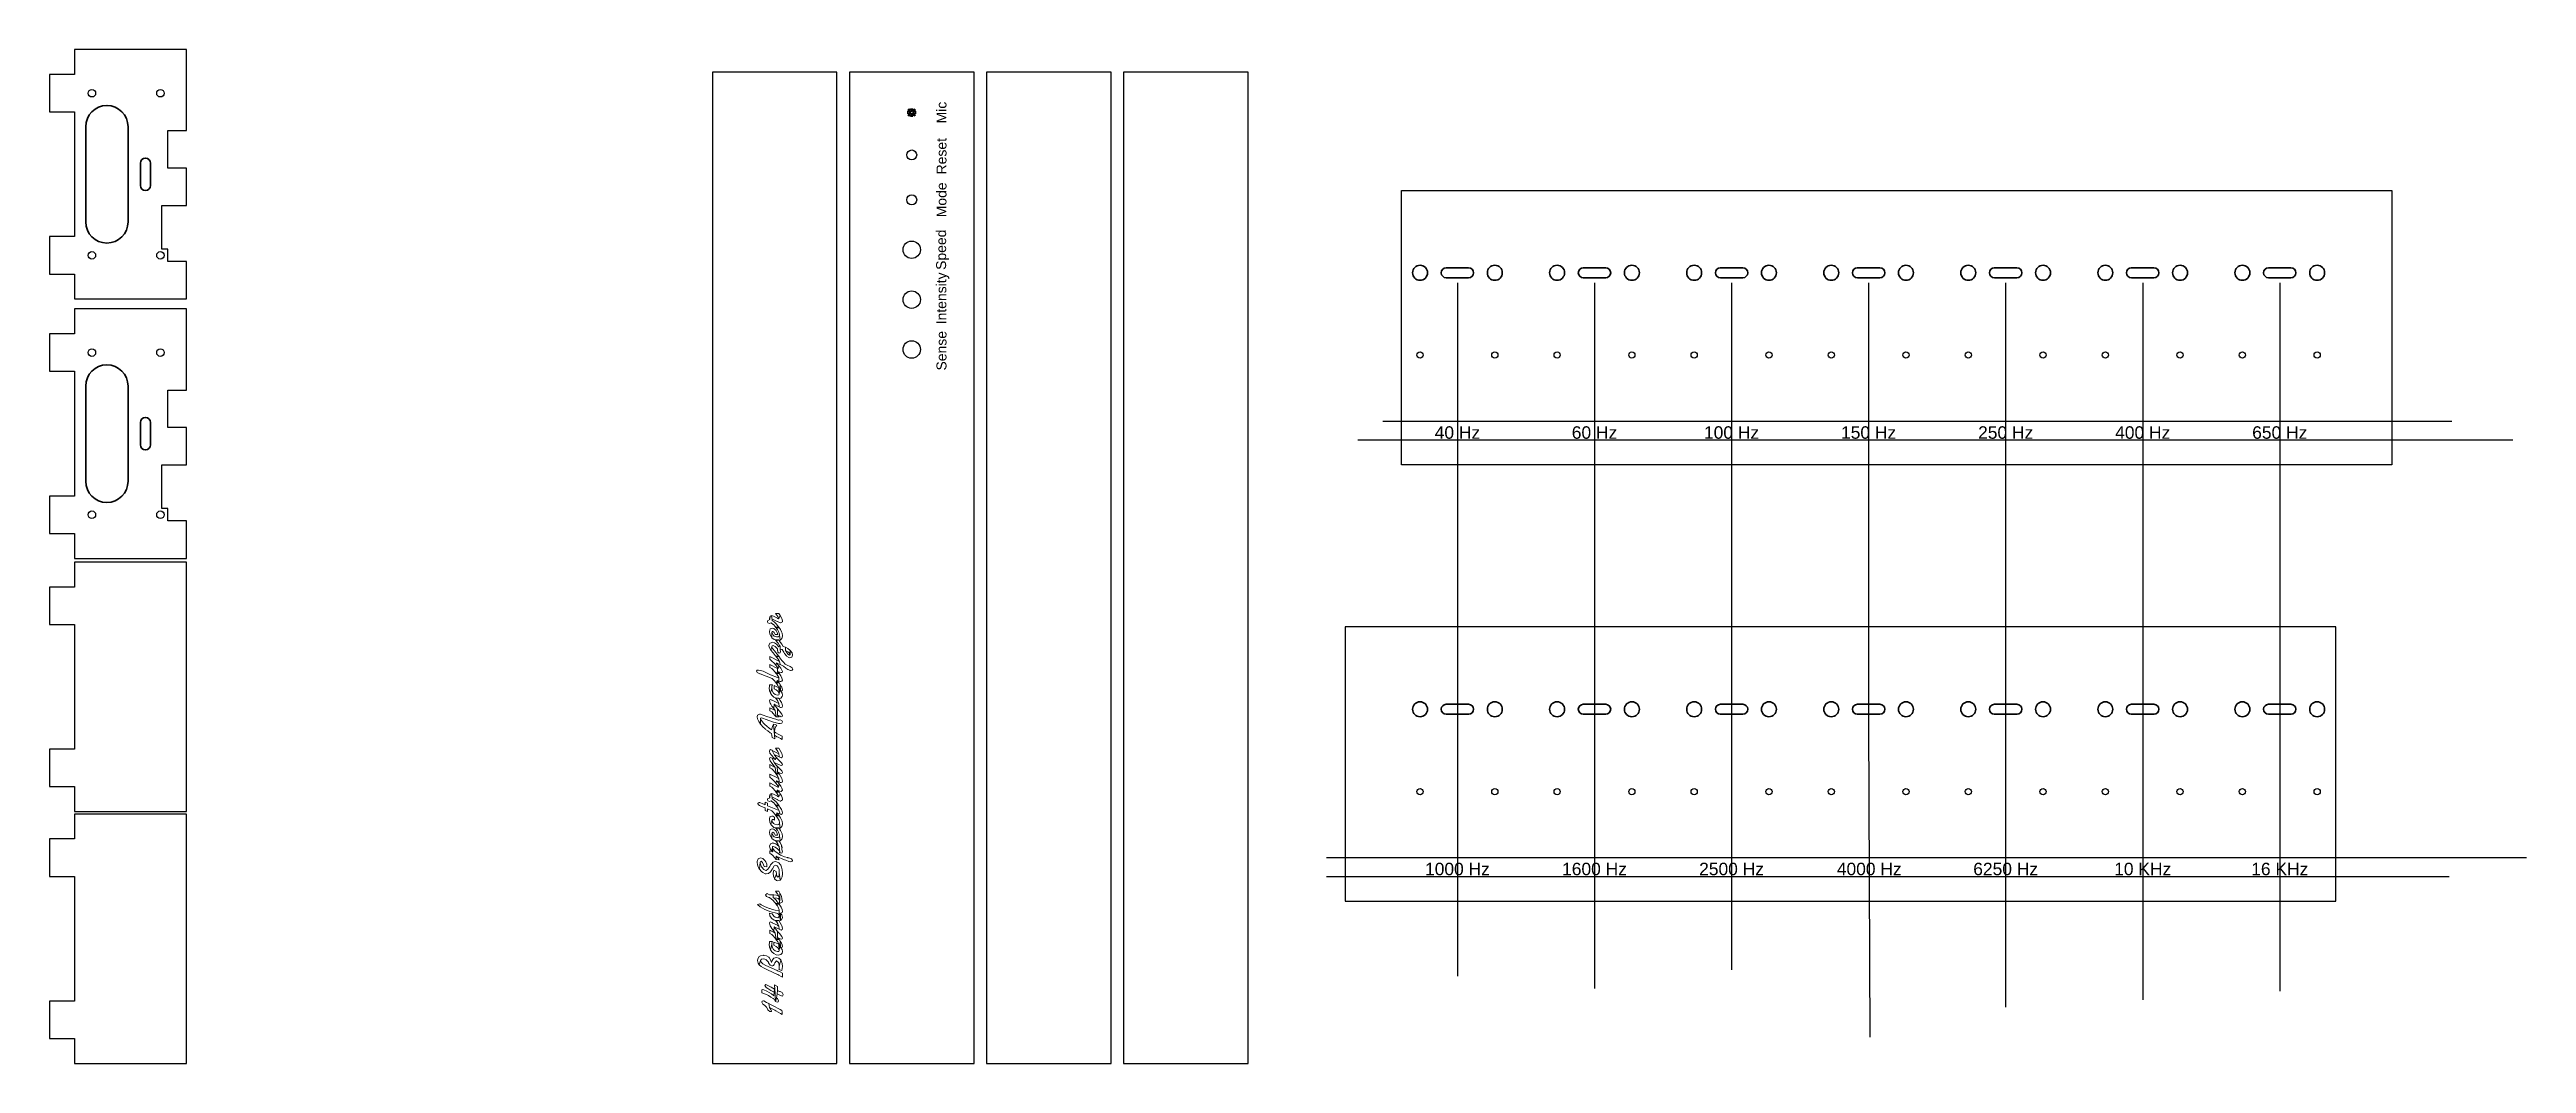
# Model space of a CAD drawing. Header units: inches. Extents: x 0 to 994, y 0 to 407.
import ezdxf

# ---------------------------------------------------------------- set-up
doc = ezdxf.new("R2010")
doc.units = ezdxf.units.IN
doc.header["$MEASUREMENT"] = 0
for name, color, linetype in [('freelijnen', 94, 'Continuous'), ('Graveren', 21, 'Continuous'), ('hulp', 210, 'Continuous')]:
    doc.layers.add(name, color=color, linetype=linetype)
doc.styles.get("Standard").update_dxf_attribs({"font": 'arial.ttf'})

msp = doc.modelspace()

# ---------------------------------------------------------------- linework, layer by layer
at = {"layer": 'freelijnen'}
for p, q in [((344.5, 381.75), (345.5, 381.25)), ((344.5, 380.75), (344.5, 381.75)), ((345.5, 381.25), (344.5, 380.75))]:
    msp.add_line(p, q, dxfattribs=at)
at = {"layer": 'freelijnen', "lineweight": 0}
msp.add_line((288.9, 60.23), (288.9, 60.23), dxfattribs=at)
at = {"layer": 'freelijnen'}
for points in [[(55, 375.3), (55, 376.06), (55, 406.5), (10, 406.5), (10, 406.5), (10, 396.5), (0, 396.5), (0, 381.5), (10, 381.5), (10, 331.5), (0, 331.5), (0, 316.5), (10, 316.5), (10, 306.5), (10, 306.5), (55, 306.5), (55, 314), (55, 321.5), (47.5, 321.5), (47.5, 326.5), (45, 326.5), (45, 344), (55, 344), (55, 351.5), (55, 359), (47.5, 359), (47.5, 374), (55, 374), (55, 375.5)], [(55, 271.3), (55, 272.06), (55, 302.5), (10, 302.5), (10, 302.5), (10, 292.5), (0, 292.5), (0, 277.5), (10, 277.5), (10, 227.5), (0, 227.5), (0, 212.5), (10, 212.5), (10, 202.5), (10, 202.5), (55, 202.5), (55, 210), (55, 217.5), (47.5, 217.5), (47.5, 222.5), (45, 222.5), (45, 240), (55, 240), (55, 247.5), (55, 255), (47.5, 255), (47.5, 270), (55, 270), (55, 271.5)]]:
    msp.add_lwpolyline(points, dxfattribs=at)
for points in [[(316, 0), (316, 397.5), (266, 397.5), (266, 0)], [(371, 0), (371, 397.5), (321, 397.5), (321, 0)], [(426, 0), (426, 397.5), (376, 397.5), (376, 0)], [(481, 0), (481, 397.5), (431, 397.5), (431, 0)], [(346.5, 382.75), (346, 381.75), (345.5, 382.75)], [(346.5, 379.75), (346, 380.75), (345.5, 379.75)], [(347.5, 380.75), (346.5, 381.25), (347.5, 381.75)], [(940, 350), (940, 240), (542.5, 240), (542.5, 350)], [(0, 111), (10, 111), (10, 101), (10, 101), (55, 101), (55, 201), (10, 201), (10, 201), (10, 191), (0, 191), (0, 176), (10, 176), (10, 126), (0, 126)], [(520, 175), (520, 65), (917.5, 65), (917.5, 175)], [(0, 10), (10, 10), (10, 0), (10, 0), (55, 0), (55, 100), (10, 100), (10, 100), (10, 90), (0, 90), (0, 75), (10, 75), (10, 25), (0, 25)]]:
    msp.add_lwpolyline(points, close=True, dxfattribs=at)
msp.add_lwpolyline([(345.55, 381.47), (345, 381.75), (345.17, 381.92), (344.5, 382.25), (345, 382.75), (345.33, 382.08), (345.5, 382.25), (345.78, 381.7, -0.116434), (346, 381.75, -0.116434), (346.22, 381.7), (346.5, 382.25), (346.67, 382.08), (347, 382.75), (347.5, 382.25), (346.83, 381.92), (347, 381.75), (346.45, 381.47, -0.116434), (346.5, 381.25, -0.116434), (346.45, 381.03), (347, 380.75), (346.83, 380.58), (347.5, 380.25), (347, 379.75), (346.67, 380.42), (346.5, 380.25), (346.22, 380.8, -0.116434), (346, 380.75, -0.116434), (345.78, 380.8), (345.5, 380.25), (345.33, 380.42), (345, 379.75), (344.5, 380.25), (345.17, 380.58), (345, 380.75), (345.55, 381.03, -0.116434), (345.5, 381.25, -0.116434)], format="xyb", close=True, dxfattribs=at)
at = {"layer": 'freelijnen', "lineweight": 0}
for points in [[(288.28, 176.7), (288.86, 176.44), (289.18, 176.51), (289.58, 176.7), (290.46, 176.01), (290.49, 175.97), (291.22, 175.17), (291.58, 174.7), (292.78, 174.66), (292.13, 175.61), (291.54, 176.22), (290.75, 177.02), (290.02, 177.57), (290.02, 177.71), (290.02, 177.86), (289.69, 179.6), (289.15, 179.38), (289, 177.93), (288.13, 177.5), (288.06, 177.2)], [(288.97, 178.29), (288.97, 178.04), (289, 177.93), (289.15, 179.38), (288.97, 178.48)], [(290.02, 177.86), (290.02, 178.08), (290.16, 178.11), (290.46, 178.04), (291.94, 177.2), (292.02, 177.17), (292.13, 177.13), (293.25, 176.62), (293.4, 176.59), (294.09, 177.1), (294.12, 177.42), (293.83, 178.44), (293.72, 178.62), (293.22, 179.57), (292.67, 178.37), (292.53, 178.29), (292.31, 178.4), (292.13, 178.51), (290.49, 179.35), (289.69, 179.6)], [(291.87, 179.78), (292.31, 179.13), (292.67, 178.37), (293.22, 179.57), (292.63, 180.4), (291.36, 180.44)], [(288.89, 173.17), (288.89, 173.17), (289.18, 174.23), (290.02, 174.55), (290.67, 174.37), (291.54, 173.57), (291.94, 172.74), (292.21, 171.93), (291.2, 171.92), (290.82, 172.81), (290.24, 173.21), (289.98, 173.14), (289.91, 172.85), (289.87, 170.7), (289.55, 171.14), (289.07, 172.08)], [(290.75, 170.01), (291.76, 169.65), (292.2, 169.61), (293.25, 169.76), (292.96, 171.83), (292.78, 171.25), (292.34, 171.03), (291.69, 171.03), (291.69, 171.03), (291.22, 171.14), (290.85, 171.32), (290.56, 171.61), (290.35, 171.9), (289.91, 172.85), (289.87, 170.7)], [(292.09, 173.97), (292.53, 173.21), (292.93, 172.08), (292.96, 171.83), (293.25, 169.76), (293.87, 170.38), (294.12, 171.36), (294.12, 171.47), (293.94, 172.56), (293.76, 173.03), (293.29, 173.94), (292.63, 174.92), (291.36, 174.95)], [(292.05, 168.92), (292.34, 168.56), (293, 167.62), (293.22, 167.25), (293.22, 165.84), (293.8, 165.98), (293.87, 165.98), (294.01, 165.94), (294.63, 164.89), (295, 164.35), (295.69, 163.4), (295.76, 163.33), (296.7, 162.71), (297.14, 162.6), (297.9, 162.89), (298.19, 163.73), (297.97, 164.67), (297.25, 165.62), (297.17, 163.95), (296.92, 163.69), (296.34, 164.06), (295.61, 165.11), (295.32, 165.58), (295.32, 166.89), (294.41, 167.18), (293.83, 168.09), (293.4, 168.74), (293, 169.29), (292.63, 169.79), (291.36, 169.83)], [(288.89, 166.63), (289.44, 165.69), (289.84, 167.07), (289.95, 167.4), (290.35, 167.54), (291.22, 167.18), (292.02, 166.42), (292.09, 166.31), (292.09, 166.2), (292.31, 164.89), (292.85, 164.53), (293.25, 164.67), (293.36, 165.11), (293.22, 165.84), (293.22, 167.25), (292.93, 167.22), (292.63, 167.07), (291.76, 168.09), (290.93, 168.67), (290.24, 168.85), (289.18, 168.56), (289.11, 168.49), (288.71, 167.54), (288.71, 167.4)], [(289, 162.02), (289.91, 161.22), (290.75, 160.42), (291.44, 159.7), (291.69, 160.57), (292.31, 160.28), (293.14, 159.91), (293, 161.19), (289, 163.15)], [(289, 158.79), (289.84, 158.39), (290.38, 157.81), (291.07, 157.01), (291.58, 156.39), (292.78, 156.36), (292.49, 156.79), (292.16, 157.19), (292.16, 158.35), (289, 159.95)], [(290.35, 164.56), (291.15, 163.62), (291.58, 163.11), (292.78, 163.08), (292.09, 163.95), (292.02, 164.09), (291.29, 164.93), (291, 165.29), (290.09, 166.42), (289.84, 167.07), (289.44, 165.69)], [(291.84, 162.75), (292.34, 162.02), (292.82, 161.44), (293, 161.19), (293.14, 159.91), (293.94, 159.52), (294.52, 159.26), (295.43, 158.46), (296.23, 157.95), (297.32, 157.52), (297.61, 157.48), (298.08, 157.63), (298.26, 158.03), (298.01, 158.57), (297.28, 159.12), (296.05, 159.7), (295.21, 160.02), (294.49, 160.86), (294.01, 161.44), (293.4, 162.28), (292.67, 163.26), (292.63, 163.33), (291.36, 163.37)], [(292.31, 158.61), (292.42, 158.32), (292.71, 159.44), (291.98, 160.28), (291.69, 160.57), (291.44, 159.7)], [(292.09, 165.8), (292.31, 164.89), (292.09, 166.2), (292.09, 165.94)], [(292.16, 157.19), (292.96, 156.83), (293.58, 156.68), (293.94, 156.79), (294.09, 157.12), (293.91, 157.63), (293.47, 158.43), (292.78, 159.33), (292.71, 159.44), (292.42, 158.32), (292.38, 158.28), (292.2, 158.35), (292.16, 158.35)], [(295.32, 165.58), (296.34, 165), (296.63, 164.75), (297.17, 163.95), (297.25, 165.62), (297.14, 165.73), (296.3, 166.38), (295.32, 166.89)], [(284.03, 156.75), (285.01, 156.25), (285.12, 156.21), (290.06, 154.32), (290.75, 153.56), (291.47, 152.69), (291.58, 152.58), (292.02, 153.56), (292.71, 153.27), (292.67, 154.68), (292.53, 154.61), (292.2, 154.68), (292.16, 154.72), (289.33, 155.74), (288.28, 156.32), (287.66, 156.65), (286.6, 157.12), (286.35, 157.23), (285.3, 157.59), (284.5, 157.74), (283.92, 157.63), (283.74, 157.3)], [(288.93, 149.45), (289.29, 148.44), (289.8, 150.58), (289.87, 151.16), (290.09, 151.74), (288.97, 151.74), (288.86, 151.02), (288.82, 150.58)], [(289.84, 147.6), (290.67, 146.84), (291.65, 146.4), (292.34, 146.29), (293.43, 146.48), (294.01, 147.09), (294.12, 147.71), (293.98, 148.47), (293.4, 149.34), (293.22, 151.92), (292.85, 148.04), (292.67, 147.75), (292.16, 147.64), (291.15, 147.93), (290.49, 148.51), (289.98, 149.45), (289.8, 150.58), (289.29, 148.44)], [(290.78, 150.23), (291.65, 149.74), (292.27, 149.2), (292.85, 148.26), (292.67, 150.76), (292.63, 150.73), (292.42, 150.8), (292.13, 150.87), (290.78, 151.48)], [(291.87, 156.03), (292.31, 155.37), (292.67, 154.68), (292.71, 153.27), (293.07, 153.12), (293.43, 153.09), (293.91, 153.23), (294.09, 153.63), (293.91, 154.43), (293.43, 155.41), (292.63, 156.61), (292.63, 156.61), (291.36, 156.68)], [(291.87, 152.18), (292.31, 151.52), (292.67, 150.76), (292.85, 148.26), (292.85, 148.04), (293.22, 151.92), (292.63, 152.8), (291.36, 152.83)], [(292.78, 152.54), (292.45, 153.01), (292.02, 153.56), (291.58, 152.58)], [(293.4, 149.34), (293.51, 149.34), (293.98, 149.42), (294.12, 149.82), (293.83, 150.83), (293.72, 151.02), (293.22, 151.92)], [(284.17, 138.12), (284.61, 137.14), (285.3, 136.09), (285.33, 138.45), (285.52, 138.56), (286.17, 138.38), (287.55, 137.87), (288.64, 137.5), (289.4, 137.25), (290.49, 136.89), (291.18, 136.7), (292.49, 136.34), (292.49, 136.34), (292.56, 136.34), (292.93, 136.27), (293.14, 136.23), (293.83, 136.41), (294.09, 136.96), (293.83, 137.54), (293.22, 137.76), (293.03, 137.72), (292.67, 137.69), (292.6, 137.69), (292.56, 137.65), (291.51, 137.98), (290.42, 138.3), (290.35, 138.3), (289.29, 138.67), (288.2, 139.03), (287.91, 139.14), (286.35, 139.68), (285.37, 140.01), (284.97, 140.08), (284.17, 139.68), (284.03, 139.03)], [(289.18, 144.44), (289.44, 144.01), (289.91, 143.24), (290.6, 142.3), (290.75, 144.01), (292.74, 143.02), (292.67, 144.44), (292.53, 144.4), (292.38, 144.48), (292.13, 144.59), (290.06, 145.6), (289.95, 145.68), (289.84, 145.71), (289.29, 145.93), (289, 145.79), (288.89, 145.39)], [(289, 141.32), (289.84, 140.95), (290.38, 140.34), (291.07, 139.54), (291.58, 138.96), (291.22, 141.5), (289, 142.63)], [(291.22, 141.5), (291.58, 138.96), (292.78, 138.92), (292.2, 139.68), (292.16, 142.15), (291.73, 142.66), (291.04, 143.61), (290.75, 144.01), (290.6, 142.3)], [(291.87, 145.86), (292.31, 145.2), (292.67, 144.44), (292.74, 143.02), (293.29, 142.77), (293.62, 142.7), (293.98, 142.88), (294.12, 143.39), (293.87, 144.4), (293.72, 144.66), (293.25, 145.57), (292.63, 146.48), (291.36, 146.51)], [(292.2, 139.68), (293.25, 139.17), (293.65, 139.03), (293.98, 139.14), (294.16, 139.43), (293.83, 140.08), (292.89, 141.24), (292.16, 142.15)], [(285.59, 135.76), (286.31, 134.96), (287.15, 134.16), (287.37, 133.94), (288.2, 133.29), (289.15, 132.6), (289.73, 132.24), (289.8, 131.47), (289.95, 130.64), (291.11, 130.2), (290.89, 131.55), (290.56, 136.09), (290.09, 135.14), (289.8, 134.09), (289.77, 133.69), (288.75, 134.42), (287.88, 135.18), (287.08, 135.91), (286.57, 136.41), (285.7, 137.54), (285.33, 138.34), (285.33, 138.45), (285.3, 136.09)], [(290.89, 131.55), (290.93, 133), (291.07, 134.09), (291.44, 135.11), (291.8, 135.65), (291.15, 135.87), (290.56, 136.09)], [(291.87, 131), (292.34, 130.75), (293.32, 130.24), (294.01, 129.91), (294.01, 131.26), (293, 131.76), (292.45, 132.06), (291.44, 132.6), (290.93, 132.89), (290.93, 133), (290.89, 131.55)], [(289.11, 124.46), (289.77, 123.56), (289.84, 123.48), (291.25, 121.81), (291.69, 122.68), (290.96, 123.56), (290.75, 123.88), (290.06, 125.48), (289.95, 125.55), (289.84, 125.59), (289.29, 125.81), (289, 125.66), (288.89, 125.26)], [(289.15, 121.3), (289.84, 120.32), (291.22, 118.65), (291.58, 116.11), (292.78, 116.07), (292.2, 116.87), (292.02, 119.23), (291.65, 119.63), (290.89, 120.54), (290.75, 120.72), (290.06, 122.36), (289.95, 122.39), (289.33, 122.61), (289, 122.47), (288.89, 122.14)], [(289, 118.51), (289.84, 118.11), (290.38, 117.53), (291.07, 116.73), (291.58, 116.11), (291.22, 118.65), (289, 119.81)], [(290.75, 123.88), (292.74, 122.87), (292.67, 124.32), (292.53, 124.25), (292.13, 124.43), (290.06, 125.48)], [(290.75, 120.72), (292.56, 119.85), (293.62, 119.41), (293.94, 119.56), (294.09, 119.89), (293.69, 120.5), (292.85, 121.41), (292.05, 122.28), (291.69, 122.68), (291.25, 121.81), (290.06, 122.36)], [(292.05, 125.44), (292.31, 125.08), (292.67, 124.32), (292.74, 122.87), (293.29, 122.65), (293.62, 122.57), (293.98, 122.76), (294.12, 123.26), (293.87, 124.28), (293.72, 124.54), (293.25, 125.44), (292.63, 126.35), (291.36, 126.39)], [(289, 114.77), (289.95, 113.97), (290.75, 113.2), (291.47, 112.4), (291.51, 112.33), (291.69, 113.31), (292.74, 112.88), (292.67, 114.29), (292.53, 114.22), (292.38, 114.33), (292.13, 114.44), (289, 116.04)], [(289, 111.17), (289.84, 110.77), (290.38, 110.19), (291.07, 109.39), (291.58, 108.81), (292.2, 109.53), (293.07, 109.17), (293.54, 109.06), (294.12, 109.5), (293.87, 110.41), (293.47, 111.17), (292.85, 112.04), (292.53, 110.73), (292.49, 110.7), (292.27, 110.77), (289, 112.48)], [(291.87, 115.71), (292.31, 115.06), (292.67, 114.29), (292.74, 112.88), (293.25, 112.69), (293.62, 112.59), (293.98, 112.77), (294.12, 113.2), (293.87, 114.22), (293.72, 114.51), (293.22, 115.42), (292.63, 116.33), (291.36, 116.36)], [(292.38, 111.21), (292.53, 110.73), (292.85, 112.04), (292.09, 112.91), (291.69, 113.31), (291.51, 112.33)], [(292.78, 108.77), (292.2, 109.53), (291.58, 108.81)], [(292.2, 116.87), (293.25, 116.33), (293.65, 116.22), (293.98, 116.33), (294.16, 116.58), (293.83, 117.27), (292.85, 118.36), (292.85, 118.4), (292.02, 119.23)], [(284.35, 103.8), (284.86, 103.4), (285.77, 102.96), (286.79, 102.6), (287.15, 102.45), (287.15, 101.36), (288.06, 101), (288.06, 102.09), (289.84, 101.29), (290.35, 100.74), (291.04, 99.95), (291.58, 99.33), (291.87, 100.45), (292.6, 100.16), (293.18, 99.95), (292.63, 101.58), (292.49, 101.51), (292.13, 101.62), (288.06, 103.32), (288.06, 104.34), (287.15, 104.74), (287.15, 103.72), (286.79, 103.9), (286.31, 104.09), (285.08, 104.59), (284.83, 104.67), (284.21, 104.2)], [(288.28, 105.29), (288.86, 105.07), (289.18, 105.1), (289.58, 105.32), (290.46, 104.59), (290.49, 104.56), (291.22, 103.76), (291.58, 103.32), (292.78, 103.25), (292.13, 104.2), (291.54, 104.85), (290.75, 105.61), (290.02, 106.19), (290.02, 106.34), (290.02, 106.45), (289.69, 108.23), (289.15, 107.97), (289, 106.52), (288.13, 106.12), (288.06, 105.79)], [(288.97, 106.92), (288.97, 106.67), (289, 106.52), (289.15, 107.97), (288.97, 107.1)], [(290.02, 106.45), (290.02, 106.67), (290.16, 106.74), (290.46, 106.63), (291.94, 105.83), (292.02, 105.79), (292.13, 105.72), (293.25, 105.21), (293.4, 105.18), (294.09, 105.72), (294.12, 106.05), (293.83, 107.06), (293.72, 107.25), (293.22, 108.15), (292.67, 106.99), (292.53, 106.92), (292.31, 107.03), (292.13, 107.1), (290.49, 107.97), (289.69, 108.23)], [(291.87, 108.41), (292.31, 107.75), (292.67, 106.99), (293.22, 108.15), (292.63, 108.99), (291.36, 109.06)], [(291.87, 102.92), (292.27, 102.31), (292.63, 101.58), (293.18, 99.95), (293.54, 99.87), (293.98, 100.05), (294.12, 100.53), (293.83, 101.58), (293.72, 101.76), (293.22, 102.67), (292.63, 103.51), (291.36, 103.54)], [(292.2, 98.42), (292.74, 97.44), (292.96, 96.6), (292.96, 96.46), (293.25, 94.39), (293.87, 94.97), (294.12, 95.99), (294.12, 96.1), (293.94, 97.18), (293.76, 97.66), (293.29, 98.53), (292.63, 99.55), (291.36, 99.58)], [(292.78, 99.29), (292.42, 99.8), (291.87, 100.45), (291.58, 99.33)], [(289, 96.79), (289.47, 95.8), (289.8, 97.4), (290.16, 97.8), (290.49, 97.77), (290.93, 97.58), (290.93, 98.78), (290.64, 98.93), (290.24, 99.07), (289.84, 99.11), (289.11, 98.82), (288.86, 97.88)], [(288.89, 92.68), (288.89, 92.68), (289.18, 93.73), (290.02, 94.06), (290.67, 93.88), (291.54, 93.08), (291.94, 92.25), (292.2, 91.48), (291.18, 91.48), (290.82, 92.32), (290.24, 92.72), (289.98, 92.64), (289.91, 92.35), (289.87, 90.21), (289.55, 90.65), (289.07, 91.59)], [(289.84, 95.37), (290.71, 94.64), (291.73, 94.28), (292.2, 94.24), (293.25, 94.39), (292.96, 96.46), (292.71, 95.8), (292.02, 95.62), (291, 95.91), (290.53, 96.24), (289.84, 97.15), (289.8, 97.4), (289.47, 95.8)], [(290.75, 89.52), (291.76, 89.16), (292.2, 89.12), (293.25, 89.3), (292.96, 91.34), (292.78, 90.76), (292.34, 90.54), (291.69, 90.54), (291.69, 90.54), (291.22, 90.65), (290.85, 90.86), (290.56, 91.12), (290.35, 91.41), (289.91, 92.35), (289.87, 90.21)], [(292.09, 93.48), (292.53, 92.72), (292.93, 91.63), (292.96, 91.34), (293.25, 89.3), (293.87, 89.88), (294.12, 90.86), (294.12, 90.97), (293.94, 92.06), (293.76, 92.54), (293.29, 93.44), (292.63, 94.42), (291.36, 94.46)], [(284.13, 79.6), (284.21, 79.28), (284.68, 78.26), (284.93, 77.86), (285.22, 80.66), (285.3, 81.02), (285.52, 81.13), (286.17, 80.55), (286.57, 79.6), (286.75, 78.99), (287.8, 78.81), (287.84, 79.86), (287.44, 80.84), (287.11, 81.35), (286.28, 82.18), (285.37, 82.44), (284.39, 82.07), (284.35, 82), (283.99, 81.02), (283.95, 80.69)], [(285.66, 76.95), (286.21, 76.52), (287.22, 76.04), (287.62, 76.01), (288.53, 76.19), (289.33, 76.81), (289.91, 77.64), (289.98, 77.82), (290.09, 78.01), (290.82, 79.17), (291.47, 79.53), (291.47, 79.53), (292.02, 79.28), (292.45, 78.66), (292.74, 77.72), (292.85, 76.59), (292.85, 76.52), (293.22, 73.5), (293.62, 73.97), (293.98, 74.85), (294.12, 76.04), (294.12, 76.3), (294.05, 77.57), (293.8, 78.66), (293.43, 79.53), (293.4, 79.64), (292.63, 80.48), (291.69, 80.88), (291.36, 80.91), (290.31, 80.69), (290.2, 80.62), (289.47, 79.82), (289.33, 79.57), (289.18, 79.31), (289, 78.91), (288.31, 77.82), (287.59, 77.39), (287.48, 77.39), (286.6, 77.79), (285.91, 78.66), (285.77, 78.88), (285.37, 79.86), (285.22, 80.66), (284.93, 77.86)], [(289.22, 86.03), (289.84, 85.16), (290.09, 86.69), (290.16, 86.94), (290.42, 87.01), (291.22, 86.72), (292.16, 86.03), (292.85, 85.34), (293.03, 84.76), (292.85, 86.98), (291.98, 87.7), (291.51, 88), (290.46, 88.36), (290.27, 88.39), (289.29, 88.03), (288.89, 87.05)], [(289, 84.22), (289.51, 84), (290.2, 83.31), (290.89, 82.51), (291.58, 81.71), (291.65, 83.09), (292.85, 82.55), (293.94, 82.07), (294.89, 81.67), (295.43, 81.46), (296.74, 80.98), (297.5, 80.84), (298.01, 81.02), (298.19, 81.38), (297.72, 81.97), (296.67, 82.37), (296.34, 82.47), (296.09, 82.55), (295, 82.87), (294.6, 83.02), (293.54, 83.45), (293.29, 83.56), (292.34, 84.11), (291.44, 84.84), (291.07, 85.16), (290.24, 86.22), (290.2, 84.8), (289, 85.23)], [(290.2, 84.8), (290.24, 86.22), (290.09, 86.69), (289.84, 85.16)], [(292.05, 88.43), (292.31, 88.03), (292.82, 87.01), (292.85, 86.98), (293.03, 84.76), (293.1, 84.4), (293.37, 84.37), (293.87, 84.25), (294.12, 84.87), (293.87, 85.78), (293.69, 87.6), (293.65, 87.7), (293.14, 88.58), (292.63, 89.3), (291.36, 89.38)], [(292.78, 81.67), (292.34, 82.33), (291.65, 83.09), (291.58, 81.71)], [(293.1, 84.4), (293.03, 84.76), (293, 84.58), (293, 84.42)], [(293.87, 85.78), (293.91, 86.22), (293.94, 86.54), (293.69, 87.6)], [(290.56, 75.06), (290.93, 74.12), (290.96, 74.05), (291.73, 76.08), (291.65, 77.01), (290.6, 77.43), (290.46, 76.34), (290.46, 76.26)], [(291.76, 73.28), (292.27, 73.18), (293.22, 73.5), (292.85, 76.52), (292.74, 75.35), (292.67, 75.14), (292.27, 74.63), (291.87, 75.03), (291.73, 76.08), (290.96, 74.05)], [(287.66, 66.86), (288.71, 66.56), (288.86, 66.56), (289.77, 65.84), (290.27, 65.4), (291.04, 64.57), (291.58, 63.91), (292.78, 63.88), (292.05, 64.82), (291.58, 65.4), (290.75, 66.2), (290.42, 66.42), (290.42, 67.65), (289.8, 67.65), (288.89, 67.65), (287.95, 68.13), (287.26, 67.58), (287.26, 67.55)], [(289.11, 59.23), (289.73, 58.28), (289.91, 58.1), (290.78, 57.45), (291.84, 57.16), (292.23, 57.12), (293.36, 57.3), (292.93, 59.01), (292.31, 58.43), (292.23, 58.43), (291.15, 58.68), (290.64, 59.01), (290.02, 59.92), (290.02, 59.92), (288.9, 60.23)], [(290.42, 66.42), (290.6, 66.42), (291.84, 66.31), (292.42, 66.09), (293.07, 65.33), (292.67, 67.11), (291.73, 67.51), (290.64, 67.65), (290.42, 67.65)], [(292.05, 68.13), (292.13, 68.05), (292.67, 67.11), (293.07, 65.33), (293.07, 68.31), (292.63, 69), (291.36, 69.03)], [(292.09, 63.19), (292.45, 62.61), (292.85, 61.62), (292.93, 59.01), (293.36, 57.3), (293.36, 60.24), (293.94, 60.46), (294.12, 60.97), (293.98, 61.73), (293.54, 62.71), (292.78, 63.88), (292.63, 64.13), (291.36, 64.17)], [(293, 64.28), (293.25, 64.2), (294.01, 64.64), (294.09, 65.04), (294.05, 65.51), (293.87, 65.91), (293.87, 65.98), (293.69, 67.07), (293.58, 67.36), (293.07, 68.31), (293.07, 65.33), (293, 64.93), (292.96, 64.53)], [(293.62, 57.45), (294.12, 58.36), (294.12, 58.5), (293.87, 59.52), (293.36, 60.24), (293.36, 57.3)], [(289.18, 55.23), (289.44, 54.8), (289.91, 54.03), (290.6, 53.09), (290.75, 54.8), (292.74, 53.82), (292.67, 55.23), (292.53, 55.16), (292.38, 55.23), (292.13, 55.38), (290.06, 56.39), (289.95, 56.47), (289.84, 56.5), (289.29, 56.72), (289, 56.58), (288.89, 56.18)], [(289, 52.11), (289.84, 51.71), (290.38, 51.13), (291.07, 50.33), (291.58, 49.75), (291.22, 52.29), (289, 53.42)], [(291.22, 52.29), (291.58, 49.75), (292.78, 49.71), (292.2, 50.47), (292.16, 52.91), (291.73, 53.45), (291.04, 54.4), (290.75, 54.8), (290.6, 53.09)], [(291.87, 56.65), (292.31, 55.99), (292.67, 55.23), (292.74, 53.82), (293.29, 53.56), (293.62, 53.49), (293.98, 53.67), (294.12, 54.18), (293.87, 55.2), (293.72, 55.45), (293.25, 56.36), (292.63, 57.27), (291.36, 57.3)], [(291.87, 49.35), (292.31, 48.69), (292.67, 47.93), (292.85, 45.39), (292.85, 45.21), (293.22, 49.06), (292.63, 49.93), (291.36, 50)], [(292.2, 50.47), (293.25, 49.96), (293.65, 49.82), (293.98, 49.93), (294.16, 50.22), (293.83, 50.84), (292.89, 52.04), (292.16, 52.91)], [(284.35, 40.23), (284.79, 39.58), (285.37, 41.21), (285.66, 41.79), (286.46, 41.94), (287.55, 41.65), (287.62, 41.57), (288.35, 40.78), (288.46, 40.56), (288.49, 40.48), (288.53, 40.34), (289.22, 39.36), (289.91, 39.1), (290.2, 39.14), (290.49, 39.29), (290.75, 39.61), (291, 40.19), (291.04, 40.27), (291.07, 40.38), (291.76, 41.1), (291.76, 41.1), (292.53, 40.48), (292.82, 39.47), (292.85, 38.85), (293.43, 41.5), (292.63, 42.26), (291.69, 42.52), (290.67, 42.23), (290.49, 42.05), (289.98, 41.21), (289.69, 40.41), (289.33, 41.54), (288.75, 42.41), (288.6, 42.56), (287.73, 43.1), (286.6, 43.32), (286.5, 43.35), (285.37, 43.17), (284.75, 42.85), (284.21, 41.97), (284.1, 41.28)], [(285.52, 38.92), (286.53, 38.31), (287, 38.09), (291.25, 36.09), (292.27, 35.62), (292.63, 35.44), (293.62, 34.89), (294.09, 34.64), (294.09, 36.13), (293.22, 36.67), (292.09, 37.18), (292.09, 37.18), (292.05, 37.22), (287.51, 39.25), (286.24, 39.94), (285.55, 40.63), (285.37, 41.21), (284.79, 39.58)], [(288.93, 46.62), (289.29, 45.57), (289.8, 47.75), (289.87, 48.33), (290.09, 48.91), (288.97, 48.91), (288.86, 48.19), (288.82, 47.75)], [(289.84, 44.77), (290.67, 44.01), (291.65, 43.57), (292.34, 43.46), (293.43, 43.64), (294.01, 44.26), (294.12, 44.88), (293.98, 45.64), (293.4, 46.51), (293.22, 49.06), (292.85, 45.21), (292.67, 44.92), (292.16, 44.81), (291.15, 45.1), (290.49, 45.68), (289.98, 46.62), (289.8, 47.75), (289.29, 45.57)], [(290.69, 47.45), (291.65, 46.88), (292.27, 46.37), (292.85, 45.39), (292.67, 47.93), (292.63, 47.89), (292.42, 47.93), (292.13, 48.04), (290.69, 48.65)], [(292.71, 37.65), (292.71, 37.65), (292.74, 37.76), (292.85, 38.85), (293.43, 41.5), (293.65, 41.1), (293.98, 40.12), (294.09, 38.89), (294.01, 38.05), (293.9, 37.3)], [(293.4, 46.51), (293.51, 46.51), (293.98, 46.59), (294.12, 46.99), (293.83, 48), (293.72, 48.19), (293.22, 49.06)], [(285.84, 28.35), (286.93, 27.95), (287.95, 27.48), (288.46, 27.23), (289.47, 26.61), (290.38, 25.99), (290.75, 25.7), (291.36, 24.76), (291, 30.31), (290.96, 30.17), (290.96, 29.81), (290.82, 28.53), (290.82, 28.39), (290.71, 27.23), (290.67, 27.12), (289.69, 27.84), (288.75, 28.46), (287.91, 28.93), (286.68, 29.48), (286.1, 29.62), (285.88, 29.55), (285.84, 29.12)], [(287.59, 30.46), (288.28, 29.99), (289.4, 29.3), (289.77, 29.12), (290.82, 28.53), (290.96, 29.81), (289.62, 30.53), (289.11, 30.82), (288.53, 31.15), (287.48, 31.66), (287.44, 31.66), (287.11, 31.29)], [(290.96, 30.93), (291, 30.31), (291.36, 24.76), (291.36, 24.76), (291.76, 26.28), (291.8, 27.08), (291.94, 27.95), (292.09, 29.3), (292.16, 30.39), (292.16, 30.9), (290.89, 31.51)], [(286.28, 23.74), (286.9, 23.41), (287.66, 22.58), (288.2, 21.6), (288.31, 21.38), (288.35, 21.34), (289, 20.83), (289.29, 20.83), (289.58, 20.87), (289.66, 20.98), (289.47, 21.6), (288.97, 22.4), (288.6, 23.99), (287.66, 24.39), (286.71, 25.08), (286.46, 25.12), (285.99, 25.01), (285.81, 24.54)], [(288.97, 22.4), (289.98, 21.92), (291, 21.38), (291.44, 21.12), (292.42, 20.54), (293.36, 19.96), (293.94, 19.56), (294.01, 20.62), (294.01, 20.72), (293.87, 21.16), (293.18, 21.6), (292.2, 22.18), (291.22, 22.72), (290.6, 23.01), (289.62, 23.49), (288.6, 23.99)], [(291.98, 24.5), (292.42, 24.65), (292.6, 25.12), (292.16, 25.99), (291.76, 26.28), (291.36, 24.76)], [(292.82, 27.55), (293.72, 27.15), (294.2, 27.01), (294.45, 27.44), (294.45, 27.66), (293.94, 28.46), (293.51, 28.68), (293.18, 28.82), (292.96, 28.9), (292.09, 29.3), (291.94, 27.95)]]:
    msp.add_lwpolyline(points, close=True, dxfattribs=at)
msp.add_lwpolyline([(284.06, 63.66), (285.12, 62.79), (285.22, 62.75), (286.06, 62.21), (287.04, 61.73), (288.13, 61.26), (289, 60.97), (290.06, 60.64), (291.15, 60.35), (291.15, 60.35), (292.27, 60.14), (292.31, 60.14), (292.78, 59.45), (292.93, 59.01), (292.85, 61.62), (292.63, 61.33), (291.22, 61.44), (290.09, 61.73), (289.04, 62.06), (288.97, 62.06), (287.88, 62.46), (286.93, 62.86), (285.52, 63.55), (285.04, 63.95), (285.04, 63.99), (284.06, 63.66), (285.04, 63.99), (285.08, 63.99)], dxfattribs=at)
at = {"layer": 'freelijnen'}
for centre, radius in [((17, 389), 1.5), ((44.5, 389), 1.5), ((346, 364.25), 2), ((346, 346.25), 2), ((346, 326.25), 3.5), ((17, 324), 1.5), ((44.5, 324), 1.5), ((346, 306.25), 3.5), ((346, 286.25), 3.5), ((17, 285), 1.5), ((44.5, 285), 1.5), ((550, 284), 1.25), ((580, 284), 1.25), ((605, 284), 1.25), ((635, 284), 1.25), ((660, 284), 1.25), ((690, 284), 1.25), ((715, 284), 1.25), ((745, 284), 1.25), ((770, 284), 1.25), ((800, 284), 1.25), ((825, 284), 1.25), ((855, 284), 1.25), ((880, 284), 1.25), ((910, 284), 1.25), ((17, 220), 1.5), ((44.5, 220), 1.5), ((550, 109), 1.25), ((580, 109), 1.25), ((605, 109), 1.25), ((635, 109), 1.25), ((660, 109), 1.25), ((690, 109), 1.25), ((715, 109), 1.25), ((745, 109), 1.25), ((770, 109), 1.25), ((800, 109), 1.25), ((825, 109), 1.25), ((855, 109), 1.25), ((880, 109), 1.25), ((910, 109), 1.25)]:
    msp.add_circle(centre, radius, dxfattribs=at)
at = {"layer": 'freelijnen', "lineweight": 35, "extrusion": (0, 0, -1)}
for centre in [(550, 317), (580, 317), (605, 317), (635, 317), (660, 317), (690, 317), (715, 317), (745, 317), (770, 317), (800, 317), (825, 317), (855, 317), (880, 317), (910, 317)]:
    msp.add_ellipse(centre, major_axis=(0, 3), ratio=1, dxfattribs=at)
at = {"layer": 'freelijnen', "lineweight": 35}
for centre in [(550, 142), (580, 142), (605, 142), (635, 142), (660, 142), (690, 142), (715, 142), (745, 142), (770, 142), (800, 142), (825, 142), (855, 142), (880, 142), (910, 142)]:
    msp.add_ellipse(centre, major_axis=(0, 3), ratio=1, dxfattribs=at)
for points in [[(14.51, 337.41), (14.51, 337.41), (14.51, 375.59), (14.51, 375.59), (14.51, 375.59), (14.51, 380.26), (18.33, 384.08), (23, 384.08), (23, 384.08), (23, 384.08), (23, 384.08), (23, 384.08), (23, 384.08), (27.67, 384.08), (31.49, 380.26), (31.49, 375.59), (31.49, 375.59), (31.49, 375.59), (31.49, 337.41), (31.49, 337.41), (31.49, 337.41), (31.49, 332.74), (27.67, 328.92), (23, 328.92), (23, 328.92), (23, 328.92), (23, 328.92), (23, 328.92), (23, 328.92), (18.33, 328.92), (14.51, 332.74), (14.51, 337.41)], [(36.5, 352), (36.5, 352), (36.5, 361), (36.5, 361), (36.5, 361), (36.5, 362.1), (37.4, 363), (38.5, 363), (38.5, 363), (38.5, 363), (38.5, 363), (38.5, 363), (38.5, 363), (39.6, 363), (40.5, 362.1), (40.5, 361), (40.5, 361), (40.5, 361), (40.5, 352), (40.5, 352), (40.5, 352), (40.5, 350.9), (39.6, 350), (38.5, 350), (38.5, 350), (38.5, 350), (38.5, 350), (38.5, 350), (38.5, 350), (37.4, 350), (36.5, 350.9), (36.5, 352)], [(569.5, 319), (569.5, 319), (560.5, 319), (560.5, 319), (560.5, 319), (559.4, 319), (558.5, 318.1), (558.5, 317), (558.5, 317), (558.5, 317), (558.5, 317), (558.5, 317), (558.5, 317), (558.5, 315.9), (559.4, 315), (560.5, 315), (560.5, 315), (560.5, 315), (569.5, 315), (569.5, 315), (569.5, 315), (570.6, 315), (571.5, 315.9), (571.5, 317), (571.5, 317), (571.5, 317), (571.5, 317), (571.5, 317), (571.5, 317), (571.5, 318.1), (570.6, 319), (569.5, 319)], [(624.5, 319), (624.5, 319), (615.5, 319), (615.5, 319), (615.5, 319), (614.4, 319), (613.5, 318.1), (613.5, 317), (613.5, 317), (613.5, 317), (613.5, 317), (613.5, 317), (613.5, 317), (613.5, 315.9), (614.4, 315), (615.5, 315), (615.5, 315), (615.5, 315), (624.5, 315), (624.5, 315), (624.5, 315), (625.6, 315), (626.5, 315.9), (626.5, 317), (626.5, 317), (626.5, 317), (626.5, 317), (626.5, 317), (626.5, 317), (626.5, 318.1), (625.6, 319), (624.5, 319)], [(679.5, 319), (679.5, 319), (670.5, 319), (670.5, 319), (670.5, 319), (669.4, 319), (668.5, 318.1), (668.5, 317), (668.5, 317), (668.5, 317), (668.5, 317), (668.5, 317), (668.5, 317), (668.5, 315.9), (669.4, 315), (670.5, 315), (670.5, 315), (670.5, 315), (679.5, 315), (679.5, 315), (679.5, 315), (680.6, 315), (681.5, 315.9), (681.5, 317), (681.5, 317), (681.5, 317), (681.5, 317), (681.5, 317), (681.5, 317), (681.5, 318.1), (680.6, 319), (679.5, 319)], [(734.5, 319), (734.5, 319), (725.5, 319), (725.5, 319), (725.5, 319), (724.4, 319), (723.5, 318.1), (723.5, 317), (723.5, 317), (723.5, 317), (723.5, 317), (723.5, 317), (723.5, 317), (723.5, 315.9), (724.4, 315), (725.5, 315), (725.5, 315), (725.5, 315), (734.5, 315), (734.5, 315), (734.5, 315), (735.6, 315), (736.5, 315.9), (736.5, 317), (736.5, 317), (736.5, 317), (736.5, 317), (736.5, 317), (736.5, 317), (736.5, 318.1), (735.6, 319), (734.5, 319)], [(789.5, 319), (789.5, 319), (780.5, 319), (780.5, 319), (780.5, 319), (779.4, 319), (778.5, 318.1), (778.5, 317), (778.5, 317), (778.5, 317), (778.5, 317), (778.5, 317), (778.5, 317), (778.5, 315.9), (779.4, 315), (780.5, 315), (780.5, 315), (780.5, 315), (789.5, 315), (789.5, 315), (789.5, 315), (790.6, 315), (791.5, 315.9), (791.5, 317), (791.5, 317), (791.5, 317), (791.5, 317), (791.5, 317), (791.5, 317), (791.5, 318.1), (790.6, 319), (789.5, 319)], [(844.5, 319), (844.5, 319), (835.5, 319), (835.5, 319), (835.5, 319), (834.4, 319), (833.5, 318.1), (833.5, 317), (833.5, 317), (833.5, 317), (833.5, 317), (833.5, 317), (833.5, 317), (833.5, 315.9), (834.4, 315), (835.5, 315), (835.5, 315), (835.5, 315), (844.5, 315), (844.5, 315), (844.5, 315), (845.6, 315), (846.5, 315.9), (846.5, 317), (846.5, 317), (846.5, 317), (846.5, 317), (846.5, 317), (846.5, 317), (846.5, 318.1), (845.6, 319), (844.5, 319)], [(899.5, 319), (899.5, 319), (890.5, 319), (890.5, 319), (890.5, 319), (889.4, 319), (888.5, 318.1), (888.5, 317), (888.5, 317), (888.5, 317), (888.5, 317), (888.5, 317), (888.5, 317), (888.5, 315.9), (889.4, 315), (890.5, 315), (890.5, 315), (890.5, 315), (899.5, 315), (899.5, 315), (899.5, 315), (900.6, 315), (901.5, 315.9), (901.5, 317), (901.5, 317), (901.5, 317), (901.5, 317), (901.5, 317), (901.5, 317), (901.5, 318.1), (900.6, 319), (899.5, 319)], [(14.51, 233.41), (14.51, 233.41), (14.51, 271.59), (14.51, 271.59), (14.51, 271.59), (14.51, 276.26), (18.33, 280.08), (23, 280.08), (23, 280.08), (23, 280.08), (23, 280.08), (23, 280.08), (23, 280.08), (27.67, 280.08), (31.49, 276.26), (31.49, 271.59), (31.49, 271.59), (31.49, 271.59), (31.49, 233.41), (31.49, 233.41), (31.49, 233.41), (31.49, 228.74), (27.67, 224.92), (23, 224.92), (23, 224.92), (23, 224.92), (23, 224.92), (23, 224.92), (23, 224.92), (18.33, 224.92), (14.51, 228.74), (14.51, 233.41)], [(36.5, 248), (36.5, 248), (36.5, 257), (36.5, 257), (36.5, 257), (36.5, 258.1), (37.4, 259), (38.5, 259), (38.5, 259), (38.5, 259), (38.5, 259), (38.5, 259), (38.5, 259), (39.6, 259), (40.5, 258.1), (40.5, 257), (40.5, 257), (40.5, 257), (40.5, 248), (40.5, 248), (40.5, 248), (40.5, 246.9), (39.6, 246), (38.5, 246), (38.5, 246), (38.5, 246), (38.5, 246), (38.5, 246), (38.5, 246), (37.4, 246), (36.5, 246.9), (36.5, 248)], [(560.5, 144), (560.5, 144), (569.5, 144), (569.5, 144), (569.5, 144), (570.6, 144), (571.5, 143.1), (571.5, 142), (571.5, 142), (571.5, 142), (571.5, 142), (571.5, 142), (571.5, 142), (571.5, 140.9), (570.6, 140), (569.5, 140), (569.5, 140), (569.5, 140), (560.5, 140), (560.5, 140), (560.5, 140), (559.4, 140), (558.5, 140.9), (558.5, 142), (558.5, 142), (558.5, 142), (558.5, 142), (558.5, 142), (558.5, 142), (558.5, 143.1), (559.4, 144), (560.5, 144)], [(615.5, 144), (615.5, 144), (624.5, 144), (624.5, 144), (624.5, 144), (625.6, 144), (626.5, 143.1), (626.5, 142), (626.5, 142), (626.5, 142), (626.5, 142), (626.5, 142), (626.5, 142), (626.5, 140.9), (625.6, 140), (624.5, 140), (624.5, 140), (624.5, 140), (615.5, 140), (615.5, 140), (615.5, 140), (614.4, 140), (613.5, 140.9), (613.5, 142), (613.5, 142), (613.5, 142), (613.5, 142), (613.5, 142), (613.5, 142), (613.5, 143.1), (614.4, 144), (615.5, 144)], [(670.5, 144), (670.5, 144), (679.5, 144), (679.5, 144), (679.5, 144), (680.6, 144), (681.5, 143.1), (681.5, 142), (681.5, 142), (681.5, 142), (681.5, 142), (681.5, 142), (681.5, 142), (681.5, 140.9), (680.6, 140), (679.5, 140), (679.5, 140), (679.5, 140), (670.5, 140), (670.5, 140), (670.5, 140), (669.4, 140), (668.5, 140.9), (668.5, 142), (668.5, 142), (668.5, 142), (668.5, 142), (668.5, 142), (668.5, 142), (668.5, 143.1), (669.4, 144), (670.5, 144)], [(725.5, 144), (725.5, 144), (734.5, 144), (734.5, 144), (734.5, 144), (735.6, 144), (736.5, 143.1), (736.5, 142), (736.5, 142), (736.5, 142), (736.5, 142), (736.5, 142), (736.5, 142), (736.5, 140.9), (735.6, 140), (734.5, 140), (734.5, 140), (734.5, 140), (725.5, 140), (725.5, 140), (725.5, 140), (724.4, 140), (723.5, 140.9), (723.5, 142), (723.5, 142), (723.5, 142), (723.5, 142), (723.5, 142), (723.5, 142), (723.5, 143.1), (724.4, 144), (725.5, 144)], [(780.5, 144), (780.5, 144), (789.5, 144), (789.5, 144), (789.5, 144), (790.6, 144), (791.5, 143.1), (791.5, 142), (791.5, 142), (791.5, 142), (791.5, 142), (791.5, 142), (791.5, 142), (791.5, 140.9), (790.6, 140), (789.5, 140), (789.5, 140), (789.5, 140), (780.5, 140), (780.5, 140), (780.5, 140), (779.4, 140), (778.5, 140.9), (778.5, 142), (778.5, 142), (778.5, 142), (778.5, 142), (778.5, 142), (778.5, 142), (778.5, 143.1), (779.4, 144), (780.5, 144)], [(835.5, 144), (835.5, 144), (844.5, 144), (844.5, 144), (844.5, 144), (845.6, 144), (846.5, 143.1), (846.5, 142), (846.5, 142), (846.5, 142), (846.5, 142), (846.5, 142), (846.5, 142), (846.5, 140.9), (845.6, 140), (844.5, 140), (844.5, 140), (844.5, 140), (835.5, 140), (835.5, 140), (835.5, 140), (834.4, 140), (833.5, 140.9), (833.5, 142), (833.5, 142), (833.5, 142), (833.5, 142), (833.5, 142), (833.5, 142), (833.5, 143.1), (834.4, 144), (835.5, 144)], [(890.5, 144), (890.5, 144), (899.5, 144), (899.5, 144), (899.5, 144), (900.6, 144), (901.5, 143.1), (901.5, 142), (901.5, 142), (901.5, 142), (901.5, 142), (901.5, 142), (901.5, 142), (901.5, 140.9), (900.6, 140), (899.5, 140), (899.5, 140), (899.5, 140), (890.5, 140), (890.5, 140), (890.5, 140), (889.4, 140), (888.5, 140.9), (888.5, 142), (888.5, 142), (888.5, 142), (888.5, 142), (888.5, 142), (888.5, 142), (888.5, 143.1), (889.4, 144), (890.5, 144)]]:
    msp.add_open_spline(points, degree=3, knots=[0, 0, 0, 0, 0.111111, 0.111111, 0.111111, 0.111111, 0.222222, 0.222222, 0.222222, 0.222222, 0.333333, 0.333333, 0.333333, 0.333333, 0.444444, 0.444444, 0.444444, 0.444444, 0.555556, 0.555556, 0.555556, 0.555556, 0.666667, 0.666667, 0.666667, 0.666667, 0.777778, 0.777778, 0.777778, 0.777778, 1, 1, 1, 1], dxfattribs=at)
at = {"layer": 'hulp'}
for p, q in [((565, 313), (565, 137)), ((620, 313), (620, 137)), ((675, 313), (675, 137)), ((730, 313), (730, 137)), ((785, 313), (785, 137)), ((840, 313), (840, 137)), ((895, 313), (895, 137)), ((525, 250), (988.5, 250)), ((535, 257.5), (964, 257.5)), ((565, 137), (565, 35)), ((620, 137), (620, 30)), ((675, 137), (675, 37.5)), ((730, 137), (730.5, 10.5)), ((785, 137), (785, 22.5)), ((840, 137), (840, 25.5)), ((895, 137), (895, 29)), ((512.5, 82.5), (994, 82.5)), ((512.5, 75), (963, 75))]:
    msp.add_line(p, q, dxfattribs=at)

# ---------------------------------------------------------------- texts
at = {"layer": 'Graveren', "char_height": 4, "attachment_point": 8, "rotation": 90}
for s, width, insert in [('\\pxqc;Mic', 12.5, (360, 381.25)), ('\\pxqc;Reset', 12.5, (360, 363.75)), ('\\pxqc;Mode', 12.5, (360, 346.25)), ('\\pxqc;Speed', 4, (361, 326.25)), ('\\pxqc;Intensity', 12.5, (361.09, 306.75)), ('\\pxqc;Sense', 12.5, (360, 285.75))]:
    msp.add_mtext_dynamic_manual_height_columns(s, width=width, gutter_width=25, heights=[0], dxfattribs=dict(at, insert=insert))
at = {"layer": 'Graveren', "char_height": 5, "attachment_point": 8}
for s, heights, insert in [('40 Hz', [0], (565, 250.39)), ('60 Hz', [0], (620, 250.39)), ('100 Hz', [0], (675, 250.39)), ('150 Hz', [0], (730, 250.39)), ('250 Hz', [0], (785, 250.39)), ('400 Hz', [5.11], (840, 250.39)), ('650 Hz', [0], (895, 250.39)), ('1000 Hz', [0], (565, 75.39)), ('1600 Hz', [0], (620, 75.39)), ('2500 Hz', [0], (675, 75.39)), ('4000 Hz', [0], (730.25, 75.39)), ('6250 Hz', [0], (785, 75.39)), ('10 KHz', [0], (840, 75.39)), ('16 KHz', [0], (895, 75.39))]:
    msp.add_mtext_dynamic_manual_height_columns(s, width=30, gutter_width=25, heights=heights, dxfattribs=dict(at, insert=insert))

doc.saveas('drawing.dxf')
